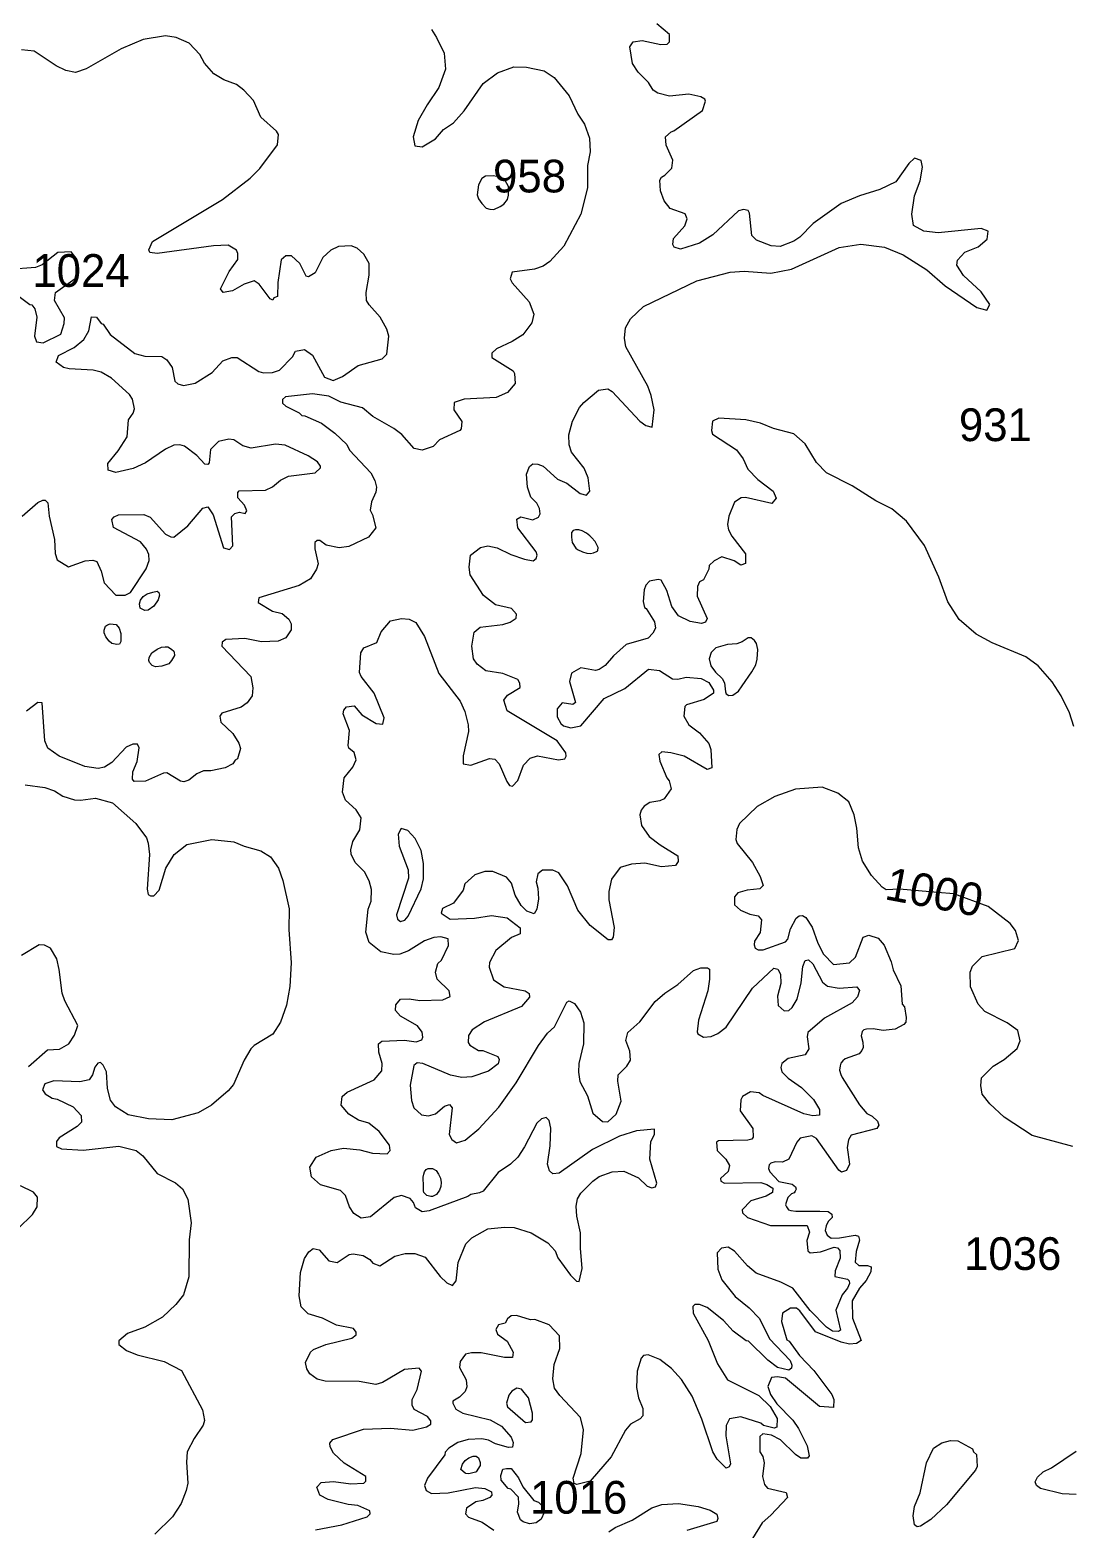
# Model space of a CAD drawing. Header units: kilometres. Extents: x 178.1 to 232.4, y 8228.7 to 8284.8.
# Drawn here: x 210.44 to 215.53, y 8251.47 to 8258.79 of the extents above; entities that cross this region are included whole.
import ezdxf

# ---------------------------------------------------------------- set-up
doc = ezdxf.new("R2010")
doc.units = ezdxf.units.KM
for name, color, linetype in [('1', 7, 'Continuous'), ('2', 7, 'Continuous'), ('21', 7, 'Continuous'), ('61', 7, 'Continuous')]:
    doc.layers.add(name, color=color, linetype=linetype)
doc.styles.add('dgn002', font='dgn002.shx')

msp = doc.modelspace()

# ---------------------------------------------------------------- linework, layer by layer
at = {"layer": '1', "color": 5, "linetype": 'Continuous', "lineweight": 13, "flags": 128}
for points in [[(210.362, 8257.51), (210.441, 8257.4515), (210.4503, 8257.4505), (210.4644, 8257.4299), (210.4751, 8257.3902), (210.4623, 8257.297), (210.4734, 8257.2695), (210.5059, 8257.2637), (210.5919, 8257.3065), (210.6086, 8257.3579), (210.6097, 8257.3862), (210.5613, 8257.4705), (210.5661, 8257.5095), (210.6618, 8257.5779), (210.676, 8257.6462), (210.6649, 8257.6792), (210.6424, 8257.7093), (210.5776, 8257.7062), (210.5006, 8257.6457), (210.4687, 8257.6328), (210.3399, 8257.6232), (210.3132, 8257.5826), (210.3125, 8257.5579), (210.362, 8257.51)], [(213.9257, 8255.5867), (213.9731, 8255.6544), (213.9918, 8255.6883), (213.9985, 8255.7171), (214.0019, 8255.7645), (213.9951, 8255.7933), (213.985, 8255.8086), (213.9697, 8255.8204), (213.9545, 8255.8204), (213.9257, 8255.8018), (213.8986, 8255.7916), (213.8528, 8255.7883), (213.7969, 8255.773), (213.7732, 8255.7493), (213.7647, 8255.7188), (213.7715, 8255.6849), (213.7952, 8255.6527), (213.8274, 8255.6222), (213.8393, 8255.6002), (213.8444, 8255.5562), (213.8478, 8255.5477), (213.8596, 8255.5392), (213.8799, 8255.5409), (213.907, 8255.5595), (213.9257, 8255.5867)], [(215.5427, 8253.3328), (215.3447, 8253.3864), (215.2066, 8253.4772), (215.1379, 8253.5424), (215.0991, 8253.5897), (215.0924, 8253.6315), (215.0959, 8253.6692), (215.1535, 8253.7265), (215.2068, 8253.7593), (215.2704, 8253.8124), (215.2847, 8253.8504), (215.2747, 8253.9002), (215.2225, 8253.9376), (215.1119, 8253.9936), (215.0798, 8254.0301), (215.0433, 8254.1139), (215.0414, 8254.1862), (215.0518, 8254.2154), (215.0995, 8254.2619), (215.2589, 8254.3016), (215.2779, 8254.3406), (215.2621, 8254.3904), (215.2367, 8254.4242), (215.1285, 8254.5078), (214.9609, 8254.5682), (214.8803, 8254.5762), (214.695, 8254.5917), (214.6301, 8254.5883), (214.6103, 8254.6013), (214.5575, 8254.6579), (214.5141, 8254.7285), (214.4947, 8254.7936), (214.4867, 8254.8908), (214.4738, 8254.9557), (214.4478, 8255.0183), (214.3928, 8255.061), (214.3163, 8255.0905), (214.1855, 8255.081), (214.0844, 8255.0458), (213.9987, 8254.9967), (213.912, 8254.9138), (213.8997, 8254.8832), (213.8942, 8254.8347), (213.9017, 8254.8145), (213.9756, 8254.7221), (214.0142, 8254.6545), (214.0274, 8254.6097), (214.0125, 8254.5933), (213.9493, 8254.5868), (213.904, 8254.5736), (213.8877, 8254.5538), (213.8881, 8254.516), (213.9172, 8254.4889), (213.9625, 8254.4689), (214.0038, 8254.4619), (214.0204, 8254.442), (214.0139, 8254.3798), (213.9851, 8254.3381), (213.9837, 8254.3202), (213.9888, 8254.3026), (214.0036, 8254.2958), (214.0289, 8254.2959), (214.1381, 8254.3341), (214.149, 8254.3467), (214.1623, 8254.397), (214.1903, 8254.4497), (214.2042, 8254.4611), (214.2209, 8254.463), (214.2365, 8254.4532), (214.2684, 8254.4058), (214.2951, 8254.327), (214.3232, 8254.2737), (214.3716, 8254.2237), (214.4503, 8254.2317), (214.4791, 8254.2597), (214.5171, 8254.3567), (214.5448, 8254.3661), (214.5912, 8254.3518), (214.6199, 8254.3187), (214.6542, 8254.2371), (214.6643, 8254.1977)], [(214.6643, 8254.1977), (214.7015, 8254.1196), (214.7084, 8254.0299), (214.7193, 8254.0168), (214.7285, 8253.964), (214.7266, 8253.942)], [(214.5656, 8253.9087), (214.5343, 8253.907), (214.5211, 8253.9035), (214.5122, 8253.8957), (214.5073, 8253.8747), (214.5153, 8253.8438), (214.5169, 8253.8173), (214.5105, 8253.8025), (214.4981, 8253.7859), (214.4298, 8253.7623), (214.4172, 8253.7525), (214.4088, 8253.7403), (214.405, 8253.7276), (214.4015, 8253.7067), (214.4075, 8253.6854), (214.4147, 8253.6713), (214.5001, 8253.5371), (214.5352, 8253.4948), (214.5616, 8253.4811), (214.5868, 8253.4575), (214.5948, 8253.4382), (214.5846, 8253.4209), (214.459, 8253.3882), (214.4459, 8253.365), (214.4394, 8253.3277), (214.4503, 8253.2473), (214.4353, 8253.2163), (214.4116, 8253.2081), (214.3989, 8253.2167), (214.289, 8253.3721), (214.2661, 8253.3851), (214.2084, 8253.3735), (214.1929, 8253.3542), (214.1538, 8253.2705), (214.1233, 8253.2571), (214.0861, 8253.2577), (214.0657, 8253.252), (214.0574, 8253.2429), (214.0549, 8253.2256), (214.0606, 8253.2095), (214.104, 8253.1614), (214.1701, 8253.1483), (214.1867, 8253.136), (214.19, 8253.1243), (214.185, 8253.1141), (214.1795, 8253.1067), (214.1671, 8253.1017), (214.1484, 8253.083), (214.1399, 8253.059), (214.1379, 8253.0471), (214.142, 8253.0373), (214.1514, 8253.0233), (214.1629, 8253.0196), (214.1872, 8253.0169), (214.3056, 8253.0166), (214.3468, 8253.0153), (214.3639, 8253.002), (214.3659, 8252.9867), (214.3466, 8252.9666), (214.3362, 8252.9455), (214.3315, 8252.9218), (214.3405, 8252.9001), (214.3615, 8252.8856), (214.401, 8252.8868), (214.4783, 8252.8996), (214.494, 8252.895), (214.4995, 8252.8752), (214.483, 8252.8192), (214.4785, 8252.7673), (214.4955, 8252.7505), (214.5392, 8252.7516), (214.5557, 8252.7441), (214.5553, 8252.72), (214.5321, 8252.6775), (214.4999, 8252.6397), (214.4635, 8252.5789), (214.465, 8252.493), (214.5078, 8252.385), (214.4847, 8252.3691), (214.4512, 8252.3666), (214.4102, 8252.3767), (214.2842, 8252.4264), (214.2074, 8252.5302), (214.1909, 8252.5422), (214.1611, 8252.5421), (214.1227, 8252.5182), (214.1182, 8252.4768), (214.1442, 8252.3871), (214.1556, 8252.3811), (214.2063, 8252.3113), (214.2764, 8252.2376), (214.3645, 8252.1209), (214.3745, 8252.0951), (214.3725, 8252.0565), (214.3041, 8252.0607)], [(214.7266, 8253.942), (214.7156, 8253.9292), (214.6743, 8253.9074), (214.6158, 8253.9007), (214.5656, 8253.9087)], [(214.3041, 8252.0607), (214.1376, 8252.2001), (214.0983, 8252.2068), (214.069, 8252.2032), (214.0508, 8252.1593), (214.0637, 8252.121)], [(212.8655, 8251.983), (212.893, 8251.9867), (212.9001, 8251.9971), (212.899, 8252.0294), (212.8796, 8252.1038), (212.846, 8252.147), (212.8237, 8252.1505), (212.7984, 8252.1364), (212.7839, 8252.1171), (212.7721, 8252.0778), (212.7777, 8252.0593), (212.8655, 8251.983)], [(214.0637, 8252.121), (214.0945, 8252.0743), (214.1738, 8251.9946), (214.2015, 8251.9541), (214.243, 8251.8695), (214.2531, 8251.8197), (214.2455, 8251.8087), (214.212, 8251.8094), (214.1858, 8251.8264), (214.1135, 8251.8985), (214.0695, 8251.9207), (214.0257, 8251.9285), (214.011, 8251.9141), (214.0122, 8251.8397), (214.0262, 8251.817), (214.0338, 8251.7867), (214.0242, 8251.7198), (214.0342, 8251.6803), (214.0497, 8251.6622), (214.1414, 8251.6411), (214.1471, 8251.6162), (214.0658, 8251.5293), (214.0231, 8251.493), (213.9766, 8251.416)], [(215.5595, 8251.6306), (215.4908, 8251.6342), (215.3851, 8251.6611), (215.3655, 8251.6744), (215.3593, 8251.6933), (215.3703, 8251.7157), (215.3982, 8251.7417), (215.438, 8251.7609), (215.5598, 8251.8432)], [(212.549, 8251.7528), (212.5573, 8251.7796), (212.5697, 8251.7982), (212.5883, 8251.8106), (212.609, 8251.8189), (212.6234, 8251.8189), (212.6358, 8251.8106), (212.6441, 8251.7879), (212.6441, 8251.7734), (212.6234, 8251.7424), (212.6214, 8251.7404), (212.5883, 8251.7321), (212.5738, 8251.7342), (212.5697, 8251.7362), (212.549, 8251.7528)], [(212.9065, 8251.6018), (212.9291, 8251.5942), (212.9534, 8251.5694), (212.9573, 8251.5432), (212.9417, 8251.5102), (212.9178, 8251.4921), (212.8841, 8251.4881), (212.8535, 8251.4974), (212.8407, 8251.5076), (212.8268, 8251.5442), (212.8328, 8251.5849), (212.8303, 8251.6181), (212.7938, 8251.6565), (212.7809, 8251.6612), (212.7456, 8251.7017), (212.7454, 8251.7238), (212.7536, 8251.7548), (212.7722, 8251.759), (212.7951, 8251.7581), (212.8306, 8251.7131), (212.8528, 8251.6681), (212.9065, 8251.6018)]]:
    msp.add_lwpolyline(points, dxfattribs=at)
at = {"layer": '2', "color": 3, "linetype": 'Continuous', "lineweight": 0, "flags": 128}
for points in [[(212.405, 8258.7964), (212.4304, 8258.7575), (212.467, 8258.6806), (212.4733, 8258.6018), (212.4406, 8258.5128), (212.3834, 8258.4283), (212.3401, 8258.3508), (212.3156, 8258.2717), (212.3242, 8258.2267), (212.3599, 8258.2233), (212.4252, 8258.2622), (212.4638, 8258.3068), (212.5131, 8258.3403), (212.5646, 8258.3979), (212.658, 8258.5324), (212.7282, 8258.5848), (212.8084, 8258.6147), (212.8695, 8258.6128), (212.9567, 8258.5939), (213.0052, 8258.5621), (213.0796, 8258.4726), (213.1215, 8258.3824), (213.1537, 8258.3343), (213.178, 8258.2658), (213.1813, 8258.1983), (213.168, 8258.1318), (213.168, 8258.0222), (213.1365, 8257.8933), (213.0532, 8257.7365), (212.9838, 8257.6618), (212.9511, 8257.6388), (212.9097, 8257.6249), (212.7998, 8257.6104), (212.7897, 8257.5774), (212.7999, 8257.5578), (212.8837, 8257.4642), (212.9054, 8257.4041), (212.8958, 8257.3621), (212.8518, 8257.3032), (212.7994, 8257.27), (212.7237, 8257.2344), (212.7009, 8257.2133), (212.6998, 8257.1924), (212.8046, 8257.1278), (212.8113, 8257.1144), (212.8144, 8257.0647), (212.7775, 8257.0207), (212.7221, 8256.9969), (212.5656, 8256.9886), (212.5166, 8256.9716), (212.5149, 8256.9365), (212.5542, 8256.8792), (212.5509, 8256.8439), (212.5436, 8256.8353), (212.4442, 8256.789), (212.4135, 8256.7564), (212.3594, 8256.7384), (212.3198, 8256.7473), (212.2608, 8256.8153), (212.2207, 8256.8449), (212.1186, 8256.9029), (212.0677, 8256.9459), (211.9624, 8256.9737), (211.9038, 8257.0031), (211.8228, 8257.0148), (211.6911, 8257.0002), (211.6759, 8256.9869), (211.6771, 8256.9696), (211.6935, 8256.9539), (211.7586, 8256.9209), (211.771, 8256.9081), (211.7857, 8256.9071), (211.8668, 8256.8712), (211.9321, 8256.8222), (211.9911, 8256.7661), (212.004, 8256.7387), (212.1081, 8256.628), (212.1277, 8256.5908), (212.136, 8256.5573), (212.1332, 8256.5341), (212.1112, 8256.4867), (212.1048, 8256.4455), (212.1171, 8256.4235), (212.1329, 8256.3594), (212.0971, 8256.3133)], [(213.4901, 8258.5004), (213.4676, 8258.5374), (213.4163, 8258.5873), (213.3891, 8258.6306), (213.3761, 8258.7111), (213.3916, 8258.7358), (213.4365, 8258.7431), (213.5273, 8258.7238), (213.5588, 8258.7251), (213.5692, 8258.7369), (213.5701, 8258.7723), (213.5083, 8258.824)], [(211.6931, 8257.6892), (211.6703, 8257.6701), (211.6537, 8257.5598), (211.652, 8257.4912), (211.6345, 8257.4837), (211.6286, 8257.4728), (211.6164, 8257.4792), (211.5628, 8257.5503), (211.5382, 8257.5676), (211.4883, 8257.5517), (211.4319, 8257.5181), (211.3854, 8257.5096), (211.3728, 8257.528), (211.4149, 8257.6134), (211.4582, 8257.6708), (211.4581, 8257.7016), (211.451, 8257.7175), (211.41, 8257.7418), (211.3396, 8257.7391), (211.0637, 8257.7014), (211.0279, 8257.7058), (211.0224, 8257.7184), (211.0411, 8257.7594), (211.3828, 8257.965), (211.5184, 8258.0695), (211.5662, 8258.1171), (211.6519, 8258.2323), (211.6569, 8258.2822), (211.6472, 8258.2987), (211.5708, 8258.3672), (211.5345, 8258.4489), (211.488, 8258.5005), (211.4519, 8258.5271), (211.3896, 8258.5503), (211.341, 8258.5797), (211.2952, 8258.6323), (211.2715, 8258.6745), (211.2204, 8258.7303), (211.1563, 8258.757), (211.1047, 8258.7663), (210.9945, 8258.7482), (210.8869, 8258.7018), (210.7161, 8258.6042), (210.6632, 8258.5868), (210.6167, 8258.5962), (210.5689, 8258.6181), (210.4614, 8258.6904), (210.3997, 8258.6971)], [(213.5701, 8258.47), (213.5129, 8258.4846), (213.4901, 8258.5004)], [(213.1635, 8256.5194), (213.1795, 8256.5383), (213.1712, 8256.604), (213.1526, 8256.6508), (213.0911, 8256.7286), (213.0794, 8256.7655), (213.0781, 8256.8145), (213.096, 8256.8806), (213.1295, 8256.9477), (213.1507, 8256.9725), (213.2231, 8257.0328), (213.2679, 8257.0393), (213.2901, 8257.0258), (213.4244, 8256.8804), (213.4544, 8256.8595), (213.4843, 8256.8511), (213.4941, 8256.9365), (213.4807, 8257.0057), (213.4636, 8257.0525), (213.3554, 8257.2443), (213.3492, 8257.2865), (213.3552, 8257.3373), (213.3795, 8257.3808), (213.4427, 8257.4423), (213.7032, 8257.5679), (213.866, 8257.6091), (213.9351, 8257.6139), (214.0653, 8257.6042), (214.1673, 8257.6239), (214.4004, 8257.7306), (214.5057, 8257.7473), (214.6216, 8257.7324), (214.7138, 8257.6945), (214.829, 8257.6205), (214.9186, 8257.5428), (215.0727, 8257.4363), (215.123, 8257.4232), (215.1363, 8257.4512), (215.0946, 8257.5131), (215.0085, 8257.5926), (214.9757, 8257.6432), (214.9795, 8257.6678), (215.0143, 8257.7068), (215.0792, 8257.7342), (215.1236, 8257.7715), (215.1284, 8257.8095), (215.0942, 8257.8229), (214.8848, 8257.8021), (214.8148, 8257.8109), (214.7634, 8257.838), (214.755, 8257.8938), (214.7679, 8257.9835), (214.7962, 8258.0558), (214.8075, 8258.1235), (214.8013, 8258.156), (214.7678, 8258.1665), (214.741, 8258.1416), (214.6777, 8258.0508), (214.5993, 8258.0142), (214.4999, 8257.9827), (214.4103, 8257.9462), (214.2733, 8257.8482), (214.2078, 8257.7815), (214.1781, 8257.7609), (214.1106, 8257.7359), (214.0668, 8257.7389), (213.9953, 8257.7663), (213.9722, 8257.7892), (213.9612, 8257.8977), (213.9542, 8257.912), (213.9324, 8257.9169), (213.9067, 8257.9094), (213.7821, 8257.7918), (213.7163, 8257.7507), (213.6235, 8257.7227), (213.5924, 8257.7322), (213.5867, 8257.7445), (213.5899, 8257.7736), (213.6445, 8257.8366), (213.6569, 8257.8698), (213.6465, 8257.8955), (213.5733, 8257.9218), (213.544, 8257.959), (213.5251, 8258.0072), (213.5223, 8258.0594), (213.5306, 8258.0747), (213.5471, 8258.0837), (213.5806, 8258.1187), (213.5859, 8258.1576), (213.554, 8258.2305), (213.5503, 8258.2712), (213.5777, 8258.2965), (213.5915, 8258.3009), (213.7314, 8258.4002), (213.7457, 8258.4461)], [(213.7457, 8258.4461), (213.7422, 8258.4565), (213.7229, 8258.4665), (213.6651, 8258.4795), (213.5701, 8258.47)], [(212.6352, 8257.969), (212.6524, 8257.9447), (212.6725, 8257.9232), (212.6911, 8257.9175), (212.7097, 8257.916), (212.7412, 8257.9303), (212.7598, 8257.9418), (212.777, 8257.9647), (212.7827, 8257.9862), (212.7841, 8258.0177), (212.7827, 8258.0291), (212.7655, 8258.0578), (212.7426, 8258.0735), (212.7068, 8258.0807), (212.6696, 8258.0793), (212.651, 8258.0678), (212.6352, 8258.0363), (212.6281, 8257.9876), (212.6352, 8257.969)], [(211.4579, 8256.5312), (211.4639, 8256.5398), (211.5931, 8256.5435), (211.6275, 8256.5595), (211.6667, 8256.5926), (211.705, 8256.6115), (211.8358, 8256.6281), (211.8622, 8256.6523), (211.8627, 8256.6603), (211.8474, 8256.6812), (211.8018, 8256.7112), (211.6891, 8256.7627), (211.6417, 8256.7678), (211.5233, 8256.7487), (211.4817, 8256.7596), (211.4378, 8256.7892), (211.4145, 8256.7925), (211.3626, 8256.7809), (211.3235, 8256.743), (211.3183, 8256.6774), (211.3108, 8256.6694), (211.2972, 8256.6703), (211.2571, 8256.7122), (211.1963, 8256.758), (211.1742, 8256.7645), (211.1448, 8256.763), (211.1045, 8256.744), (211.006, 8256.6763), (210.9452, 8256.6497), (210.8603, 8256.63), (210.8231, 8256.6419), (210.8226, 8256.6735), (210.872, 8256.7351), (210.9162, 8256.8043), (210.9233, 8256.8879), (210.946, 8256.9195), (210.9522, 8256.941), (210.9429, 8256.9882), (210.928, 8257.0115), (210.8396, 8257.0918), (210.7897, 8257.1201), (210.7495, 8257.13), (210.6324, 8257.1366), (210.6051, 8257.1437), (210.5697, 8257.169), (210.5808, 8257.2024), (210.6575, 8257.2417), (210.7037, 8257.281), (210.7286, 8257.3229), (210.7412, 8257.3916), (210.7666, 8257.3898), (210.79, 8257.3591), (210.7994, 8257.3552), (210.8332, 8257.304), (210.9547, 8257.211), (211.0028, 8257.199), (211.0865, 8257.1975), (211.1105, 8257.1807), (211.1367, 8257.1433), (211.1489, 8257.0764), (211.1651, 8257.0634), (211.1921, 8257.0545), (211.2488, 8257.066), (211.3317, 8257.1194), (211.3841, 8257.176), (211.4278, 8257.1924), (211.4546, 8257.192), (211.5608, 8257.1235), (211.5839, 8257.117), (211.6277, 8257.1184), (211.6615, 8257.1299), (211.7258, 8257.1954), (211.7406, 8257.2226), (211.7834, 8257.2309), (211.8237, 8257.2029), (211.882, 8257.0966), (211.9243, 8257.0791), (211.9693, 8257.1001), (212.0469, 8257.1529), (212.164, 8257.1862), (212.1873, 8257.2089), (212.1971, 8257.2969), (212.1869, 8257.3316), (212.1535, 8257.3889), (212.1, 8257.4495), (212.088, 8257.4714), (212.0852, 8257.5101), (212.1, 8257.5949), (212.1, 8257.6512), (212.0746, 8257.6984), (212.0417, 8257.7276), (212.0118, 8257.7388), (211.9505, 8257.7354), (211.9128, 8257.7179), (211.8745, 8257.6814)], [(211.762, 8257.6524), (211.7201, 8257.6893), (211.6931, 8257.6892)], [(211.8745, 8257.6814), (211.8362, 8257.6058), (211.8037, 8257.5864), (211.7922, 8257.5901), (211.762, 8257.6524)], [(215.5486, 8255.3873), (215.5271, 8255.4538), (215.4857, 8255.5367), (215.4424, 8255.6065), (215.3737, 8255.6848), (215.3135, 8255.7289), (215.149, 8255.7966), (215.0709, 8255.8397), (214.9866, 8255.9109), (214.9314, 8255.997), (214.8874, 8256.1184), (214.8181, 8256.2728), (214.7291, 8256.3921), (214.6576, 8256.4518), (214.5789, 8256.4914), (214.4639, 8256.5644), (214.3386, 8256.6281), (214.2896, 8256.6786), (214.2344, 8256.7695), (214.1784, 8256.8186), (214.0783, 8256.8448), (214.0158, 8256.8714), (213.9435, 8256.888), (213.8119, 8256.8962), (213.7794, 8256.8806), (213.7757, 8256.8345), (213.7808, 8256.8176), (213.8975, 8256.7399), (213.9296, 8256.6968), (213.9539, 8256.6457), (214.0028, 8256.5952), (214.0772, 8256.5385), (214.0912, 8256.5035), (214.0707, 8256.4783), (213.9409, 8256.5078), (213.9201, 8256.5059), (213.8876, 8256.4842), (213.8598, 8256.4164), (213.8533, 8256.3748), (213.8582, 8256.349), (213.8746, 8256.3191), (213.9416, 8256.2321), (213.9414, 8256.1839), (213.9184, 8256.1763), (213.8858, 8256.1983), (213.8264, 8256.2179), (213.7882, 8256.1975), (213.7646, 8256.1752), (213.7622, 8256.1575), (213.7362, 8256.1053), (213.7168, 8256.0946), (213.7061, 8256.0728), (213.7052, 8256.0254), (213.7538, 8255.9161), (213.7457, 8255.8975), (213.7272, 8255.8909)], [(211.9785, 8255.1356), (212.0213, 8255.1884), (212.0375, 8255.2251), (212.0263, 8255.2606), (212.0017, 8255.2815), (211.9969, 8255.2944), (212.0045, 8255.3678), (211.9733, 8255.4491), (211.9767, 8255.4671), (211.9895, 8255.4836), (212.0265, 8255.489), (212.0644, 8255.4443), (212.1351, 8255.4018), (212.1676, 8255.3991), (212.1741, 8255.4303), (212.1246, 8255.5499), (212.061, 8255.6318), (212.0525, 8255.6523), (212.0596, 8255.7485), (212.0751, 8255.7716), (212.1377, 8255.7985), (212.1584, 8255.8508), (212.2054, 8255.9036), (212.258, 8255.9153), (212.2968, 8255.912), (212.3286, 8255.8968), (212.3709, 8255.8278), (212.4417, 8255.6467), (212.5452, 8255.5116), (212.5688, 8255.4616), (212.5854, 8255.3959), (212.5872, 8255.363), (212.5602, 8255.2436), (212.56, 8255.2042), (212.5984, 8255.198), (212.6886, 8255.2304), (212.7149, 8255.2275), (212.7371, 8255.2054), (212.7732, 8255.1188), (212.7873, 8255.0985), (212.8023, 8255.0956), (212.8272, 8255.1232), (212.8561, 8255.199), (212.8889, 8255.2323), (212.9243, 8255.2436), (213.0275, 8255.225), (213.0576, 8255.2294), (213.0644, 8255.2428), (213.0625, 8255.2589), (213.0198, 8255.3175), (212.7757, 8255.4644), (212.7586, 8255.5169), (212.7774, 8255.5407), (212.8386, 8255.5777), (212.8378, 8255.5988), (212.8273, 8255.6171), (212.7545, 8255.6472), (212.6712, 8255.6604), (212.6295, 8255.6921), (212.6104, 8255.7186), (212.602, 8255.781), (212.6141, 8255.8481), (212.6434, 8255.8739), (212.7545, 8255.8857), (212.7901, 8255.8982), (212.8191, 8255.9174), (212.8209, 8255.9371), (212.7962, 8255.9653), (212.7179, 8255.9817), (212.6594, 8256.0277), (212.5953, 8256.13), (212.5889, 8256.1674), (212.5956, 8256.2247), (212.6444, 8256.2623), (212.6804, 8256.2709), (212.7273, 8256.2614), (212.794, 8256.2283), (212.8598, 8256.2052), (212.902, 8256.1985), (212.9175, 8256.2097), (212.9225, 8256.2262), (212.9183, 8256.241), (212.8275, 8256.3589), (212.823, 8256.4022), (212.8421, 8256.4124), (212.9018, 8256.3982), (212.9289, 8256.4105), (212.9373, 8256.4282), (212.9337, 8256.4533), (212.9209, 8256.4799), (212.892, 8256.5098), (212.8756, 8256.5582), (212.8706, 8256.6213), (212.8856, 8256.6592), (212.9008, 8256.6722)], [(212.9008, 8256.6722), (212.9262, 8256.6707), (212.9521, 8256.6608), (213.0212, 8256.5974), (213.0668, 8256.5772)], [(211.4909, 8256.4699), (211.4583, 8256.5063), (211.4579, 8256.5312)], [(213.0668, 8256.5772), (213.1331, 8256.5265), (213.1635, 8256.5194)], [(210.4029, 8256.4168), (210.4797, 8256.4828), (210.5033, 8256.4945), (210.515, 8256.494), (210.528, 8256.4806), (210.5347, 8256.4158), (210.5606, 8256.302), (210.5639, 8256.2338), (210.5745, 8256.2034), (210.629, 8256.1691), (210.7114, 8256.1985), (210.748, 8256.2017), (210.7688, 8256.1939), (210.7889, 8256.1468), (210.8031, 8256.0899), (210.8614, 8256.029), (210.9067, 8256.0303), (210.932, 8256.0429), (211.0099, 8256.1584), (211.0234, 8256.1992), (211.0217, 8256.2291), (211.0117, 8256.2544), (210.9823, 8256.2906), (210.8488, 8256.3608), (210.8414, 8256.3997), (210.8523, 8256.4137), (210.874, 8256.4233), (210.9972, 8256.4237), (211.0293, 8256.4109), (211.1035, 8256.3285), (211.1307, 8256.3143), (211.144, 8256.3137), (211.2139, 8256.3692), (211.2873, 8256.4556), (211.3103, 8256.4613), (211.3364, 8256.4224), (211.3883, 8256.2609), (211.4178, 8256.2539), (211.4327, 8256.2712), (211.4271, 8256.4123), (211.4438, 8256.4297)], [(211.4438, 8256.4297), (211.4663, 8256.4355), (211.4944, 8256.429), (211.5021, 8256.4422), (211.4909, 8256.4699)], [(211.8588, 8256.2971), (211.8456, 8256.297), (211.8351, 8256.2866)], [(212.0971, 8256.3133), (212.0006, 8256.2675), (211.9532, 8256.2612), (211.8894, 8256.2744), (211.8588, 8256.2971)], [(213.1199, 8256.2539), (213.1436, 8256.2417), (213.1651, 8256.2353), (213.1831, 8256.2341), (213.1982, 8256.2365), (213.2127, 8256.2428), (213.2179, 8256.2463), (213.2196, 8256.2486), (213.2202, 8256.2637), (213.2167, 8256.273), (213.2063, 8256.2921), (213.1883, 8256.3113), (213.1796, 8256.3194), (213.1634, 8256.3333), (213.1431, 8256.3438), (213.1268, 8256.3501), (213.11, 8256.3501), (213.0984, 8256.3467), (213.0909, 8256.3368), (213.0897, 8256.3136), (213.0943, 8256.2875), (213.1123, 8256.2597), (213.1199, 8256.2539)], [(211.8351, 8256.2866), (211.835, 8256.2568), (211.8513, 8256.1837), (211.8433, 8256.1565), (211.8137, 8256.11), (211.7576, 8256.0767), (211.5605, 8256.0172), (211.5569, 8255.9938), (211.6267, 8255.9518), (211.6753, 8255.9397), (211.7071, 8255.9117), (211.7196, 8255.8899), (211.7181, 8255.8602), (211.6934, 8255.8204), (211.6546, 8255.8051), (211.5742, 8255.8021), (211.4926, 8255.8183), (211.3996, 8255.8133), (211.3813, 8255.8004), (211.3792, 8255.7811), (211.5207, 8255.6324), (211.5319, 8255.5769), (211.5287, 8255.5375), (211.5041, 8255.5039), (211.4746, 8255.4825)], [(213.5148, 8256.1062), (213.4725, 8256.0975), (213.4543, 8256.0792), (213.4463, 8256.0565), (213.4415, 8255.9983), (213.4481, 8255.9688), (213.4562, 8255.9642), (213.496, 8255.899), (213.5006, 8255.8686), (213.4884, 8255.8436), (213.465, 8255.8195), (213.3577, 8255.7885), (213.2961, 8255.7338), (213.2558, 8255.6855), (213.2265, 8255.6656), (213.2082, 8255.662), (213.1363, 8255.675), (213.0896, 8255.6485), (213.0812, 8255.6079), (213.1105, 8255.5045), (213.0977, 8255.4957), (213.0443, 8255.5034), (213.0203, 8255.4744), (213.02, 8255.4353), (213.0383, 8255.402), (213.0518, 8255.3911), (213.0868, 8255.3805), (213.1362, 8255.3903), (213.2495, 8255.5236), (213.3509, 8255.573), (213.4672, 8255.6672), (213.5216, 8255.662), (213.5846, 8255.6207), (213.6109, 8255.6192), (213.6516, 8255.629), (213.7255, 8255.6223), (213.7616, 8255.6032), (213.7853, 8255.5658), (213.7849, 8255.5498), (213.7391, 8255.519), (213.6534, 8255.4935), (213.6442, 8255.4856), (213.6392, 8255.4382), (213.6637, 8255.3953), (213.7161, 8255.3571), (213.7622, 8255.3038), (213.7723, 8255.2757), (213.7768, 8255.1848), (213.7538, 8255.1769), (213.6422, 8255.2421), (213.5766, 8255.2588), (213.5316, 8255.263), (213.5174, 8255.2511), (213.5222, 8255.2175), (213.5565, 8255.1358), (213.5687, 8255.1222), (213.5778, 8255.0824), (213.5436, 8255.0336), (213.5221, 8255.0234), (213.4729, 8255.0164), (213.4465, 8254.9985), (213.4305, 8254.9777), (213.4253, 8254.9555), (213.4334, 8254.9038), (213.4701, 8254.8501), (213.5249, 8254.8081), (213.6104, 8254.755), (213.6117, 8254.7268), (213.5992, 8254.7074), (213.5307, 8254.7009), (213.4484, 8254.7185), (213.3845, 8254.7138), (213.3287, 8254.6978), (213.2863, 8254.6403), (213.2733, 8254.5798), (213.2723, 8254.5403), (213.2999, 8254.4044)], [(213.5571, 8256.0523), (213.5283, 8256.1027), (213.5148, 8256.1062)], [(210.9804, 8255.9664), (210.9775, 8255.9881), (210.9819, 8256.0055), (210.9949, 8256.0229), (211.0138, 8256.036), (211.0428, 8256.0447), (211.0631, 8256.049), (211.0718, 8256.0432), (211.0747, 8256.0302), (211.0689, 8256.007), (211.0471, 8255.9765), (211.0196, 8255.9562), (211.0022, 8255.9548), (210.9804, 8255.9664)], [(213.7272, 8255.8909), (213.6703, 8255.901), (213.6139, 8255.9291), (213.5816, 8255.9742), (213.5571, 8256.0523)], [(210.863, 8255.8866), (210.8775, 8255.8692), (210.8847, 8255.8431), (210.8862, 8255.8199), (210.8847, 8255.8025), (210.8789, 8255.7909), (210.8659, 8255.788), (210.8412, 8255.7938), (210.8282, 8255.804), (210.8122, 8255.8257), (210.8035, 8255.846), (210.8035, 8255.8591), (210.8108, 8255.8779), (210.8195, 8255.8852), (210.834, 8255.8895), (210.863, 8255.8866)], [(211.0239, 8255.7257), (211.037, 8255.7474), (211.0631, 8255.7663), (211.0848, 8255.775), (211.1022, 8255.7779), (211.1153, 8255.7764), (211.1327, 8255.7663), (211.1443, 8255.7561), (211.1457, 8255.7503), (211.1486, 8255.7344), (211.1341, 8255.7097), (211.1211, 8255.6938), (211.0863, 8255.6822), (211.0544, 8255.6793), (211.0384, 8255.6851), (211.0254, 8255.701), (211.0225, 8255.7097), (211.0239, 8255.7257)], [(211.4746, 8255.4825), (211.3798, 8255.4522), (211.3694, 8255.4373), (211.3747, 8255.4081), (211.4332, 8255.3524), (211.4628, 8255.3063), (211.471, 8255.2792), (211.4559, 8255.2292), (211.4447, 8255.2234), (211.4329, 8255.2045), (211.3955, 8255.1846), (211.3263, 8255.1698), (211.29, 8255.1706), (211.257, 8255.1561), (211.2183, 8255.1257), (211.1941, 8255.1171), (211.1769, 8255.12), (211.1113, 8255.1615), (211.0949, 8255.1598), (211.0063, 8255.1202), (210.95, 8255.1183), (210.943, 8255.1294), (210.9445, 8255.1654), (210.9656, 8255.2166), (210.9756, 8255.2832), (210.9665, 8255.3013), (210.9442, 8255.3012), (210.9122, 8255.2868), (210.8419, 8255.2107), (210.8056, 8255.1893), (210.7747, 8255.1815), (210.709, 8255.1912), (210.5836, 8255.2416), (210.5283, 8255.2818), (210.5144, 8255.3176), (210.5, 8255.5028), (210.4799, 8255.5042), (210.4238, 8255.4622)], [(211.9853, 8255.0266), (211.9704, 8255.067), (211.9785, 8255.1356)], [(210.4177, 8255.1021), (210.5144, 8255.0897), (210.5608, 8255.0726), (210.6011, 8255.0461), (210.6591, 8255.0289), (210.6884, 8255.0266), (210.7615, 8255.0361), (210.845, 8255.0135), (210.9585, 8254.9134), (211.0103, 8254.8436), (211.0199, 8254.8164), (211.0252, 8254.7606), (211.0137, 8254.5919), (211.0186, 8254.5662), (211.0301, 8254.5593), (211.0471, 8254.5597), (211.0723, 8254.5865), (211.106, 8254.6943), (211.1459, 8254.7619), (211.2091, 8254.8098), (211.3312, 8254.8353), (211.439, 8254.8238), (211.489, 8254.8022), (211.5705, 8254.7794), (211.6171, 8254.7503), (211.6569, 8254.6941), (211.6788, 8254.6341), (211.7083, 8254.4952), (211.7066, 8254.3938), (211.718, 8254.2312), (211.7115, 8254.1153), (211.6964, 8254.0248), (211.6659, 8253.9416), (211.6286, 8253.8823), (211.5383, 8253.8273), (211.5218, 8253.8112), (211.4885, 8253.7556), (211.4373, 8253.6362), (211.4107, 8253.6048), (211.3284, 8253.5361)], [(212.0206, 8254.8257), (212.0554, 8254.8817), (212.062, 8254.9413), (212.0374, 8254.9804), (211.9853, 8255.0266)], [(213.1924, 8253.3192), (213.0305, 8253.2023), (212.9983, 8253.1995), (212.9822, 8253.2134), (212.9722, 8253.2469), (212.9868, 8253.3359), (212.9888, 8253.4233), (212.9809, 8253.46), (212.9666, 8253.4744), (212.9434, 8253.4679), (212.9205, 8253.4468), (212.8603, 8253.3312), (212.8275, 8253.2818), (212.7923, 8253.2467), (212.7321, 8253.206), (212.6575, 8253.1149), (212.6405, 8253.1062), (212.5977, 8253.0989), (212.5828, 8253.0887), (212.3936, 8253.0186), (212.3596, 8253.0136), (212.3272, 8253.0338), (212.3168, 8253.0598), (212.3004, 8253.0794), (212.2581, 8253.094), (212.2221, 8253.0838), (212.1076, 8252.9895), (212.0607, 8252.9824), (212.025, 8253.0048), (212.0047, 8253.0382), (211.9846, 8253.0936), (211.9594, 8253.1176), (211.863, 8253.1455), (211.8176, 8253.1851), (211.8105, 8253.2321), (211.8407, 8253.2818), (211.915, 8253.3144), (211.9755, 8253.3244), (212.055, 8253.3163), (212.1165, 8253.2999), (212.1878, 8253.2966), (212.2036, 8253.3144), (212.2, 8253.3398), (212.1498, 8253.4062), (212.098, 8253.4471), (212.0487, 8253.4623), (212.0008, 8253.4918), (211.9634, 8253.5348), (211.9683, 8253.5773), (211.992, 8253.5993), (212.125, 8253.6585), (212.1628, 8253.7033), (212.1641, 8253.7397), (212.1477, 8253.7953), (212.1461, 8253.8353), (212.1616, 8253.8488), (212.2737, 8253.8528), (212.3303, 8253.8447), (212.3585, 8253.8554), (212.3632, 8253.8679), (212.3591, 8253.8931), (212.3372, 8253.923), (212.2536, 8253.97), (212.2287, 8253.9979), (212.2314, 8254.0268), (212.2533, 8254.0532), (212.2964, 8254.0553), (212.3486, 8254.0471), (212.4614, 8254.0505), (212.4964, 8254.0669), (212.4913, 8254.0952), (212.4326, 8254.1509), (212.4244, 8254.1857), (212.4357, 8254.2275), (212.4536, 8254.2449), (212.4892, 8254.3166), (212.487, 8254.3489), (212.4516, 8254.3582), (212.4172, 8254.3559), (212.3705, 8254.3387), (212.2932, 8254.2896), (212.2501, 8254.2744), (212.2211, 8254.2728), (212.1573, 8254.2856), (212.1002, 8254.3305), (212.0838, 8254.3807), (212.0952, 8254.4932), (212.1097, 8254.5328), (212.1116, 8254.5896), (212.0997, 8254.6321), (212.0776, 8254.6761), (212.0312, 8254.7216), (212.0128, 8254.7632), (212.0113, 8254.7835), (212.0206, 8254.8257)], [(212.2912, 8254.6871), (212.2924, 8254.6463), (212.2341, 8254.466), (212.2397, 8254.4445), (212.2545, 8254.4342), (212.2753, 8254.4395), (212.2908, 8254.4602), (212.3547, 8254.593), (212.3667, 8254.642), (212.3668, 8254.718), (212.3546, 8254.781), (212.3262, 8254.84), (212.2892, 8254.8782), (212.2574, 8254.8884), (212.2431, 8254.8601), (212.2475, 8254.8016), (212.2912, 8254.6871)], [(213.2999, 8254.4044), (213.2946, 8254.3567), (213.2863, 8254.3439), (213.2694, 8254.3435), (213.1823, 8254.4134), (213.1218, 8254.4888), (213.0711, 8254.6084), (213.0283, 8254.6723), (212.9988, 8254.6855), (212.9485, 8254.6855), (212.9251, 8254.6667), (212.9181, 8254.6276), (212.9264, 8254.5973), (212.9294, 8254.5447), (212.9212, 8254.4934), (212.907, 8254.4718), (212.8716, 8254.4837), (212.8448, 8254.512), (212.8144, 8254.5624), (212.7967, 8254.6207), (212.7724, 8254.6503), (212.7057, 8254.6789), (212.6656, 8254.6775), (212.6169, 8254.6619), (212.5689, 8254.6177), (212.5603, 8254.5868), (212.5136, 8254.5236), (212.4586, 8254.4978), (212.4526, 8254.4752), (212.497, 8254.4458), (212.6162, 8254.4505), (212.6995, 8254.4634), (212.7752, 8254.4516), (212.8396, 8254.4032), (212.8399, 8254.3728), (212.7965, 8254.3555), (212.7201, 8254.2917), (212.6894, 8254.2328), (212.6877, 8254.2108), (212.7093, 8254.1481), (212.7614, 8254.1144), (212.8644, 8254.0945), (212.883, 8254.0815), (212.8847, 8254.063), (212.8454, 8254.0176), (212.6648, 8253.9426), (212.6047, 8253.9046), (212.5861, 8253.8761), (212.584, 8253.8426), (212.5929, 8253.8294), (212.6359, 8253.8025), (212.6567, 8253.8032), (212.7307, 8253.7728), (212.737, 8253.758), (212.7318, 8253.7378), (212.684, 8253.7023), (212.6021, 8253.6732), (212.5536, 8253.67), (212.499, 8253.6815), (212.3633, 8253.7393), (212.3359, 8253.7425), (212.3185, 8253.7287), (212.3008, 8253.6333), (212.3083, 8253.5585), (212.319, 8253.5227), (212.3558, 8253.4875), (212.3903, 8253.4827), (212.4254, 8253.4922), (212.4687, 8253.5301), (212.4932, 8253.5382), (212.5064, 8253.523), (212.4911, 8253.3914), (212.5041, 8253.368), (212.5281, 8253.3511), (212.5705, 8253.3645), (212.637, 8253.4188), (212.7353, 8253.5254), (212.8201, 8253.6448), (212.9287, 8253.827), (212.9724, 8253.8873), (213.007, 8253.9179), (213.0681, 8254.0389), (213.0797, 8254.0453), (213.1047, 8254.0333), (213.1348, 8253.9901), (213.1503, 8253.9388), (213.1484, 8253.8349), (213.1255, 8253.7386), (213.1239, 8253.6975), (213.131, 8253.6518), (213.1682, 8253.5813), (213.1955, 8253.496), (213.2423, 8253.4548), (213.2686, 8253.4542), (213.3081, 8253.4909)], [(210.4335, 8253.7242), (210.5265, 8253.8066), (210.5854, 8253.8087), (210.6309, 8253.8361), (210.6584, 8253.8782), (210.6758, 8253.9242), (210.6115, 8254.0464), (210.5977, 8254.0837), (210.584, 8254.1996), (210.5718, 8254.2509), (210.5406, 8254.3025), (210.5114, 8254.3185), (210.4865, 8254.32), (210.399, 8254.2667)], [(213.3757, 8253.7989), (213.3559, 8253.8513), (213.3655, 8253.8914), (213.4245, 8253.943), (213.5005, 8254.0417), (213.5463, 8254.0828), (213.6105, 8254.1258), (213.6878, 8254.1948), (213.723, 8254.2068), (213.7551, 8254.2067), (213.7652, 8254.2004), (213.7657, 8254.151), (213.7574, 8254.0949), (213.7115, 8253.9507), (213.7049, 8253.8946), (213.7089, 8253.8837), (213.7355, 8253.8682), (213.7742, 8253.8708), (213.8068, 8253.8859), (213.8473, 8253.9169), (213.9753, 8254.1079), (214.0803, 8254.2047), (214.0996, 8254.2), (214.1129, 8254.1762), (214.1145, 8254.1303), (214.0983, 8254.0691), (214.1013, 8254.0234), (214.1307, 8253.9966), (214.1538, 8253.998), (214.1701, 8254.0123), (214.1947, 8254.0541), (214.2133, 8254.1344), (214.2219, 8254.214), (214.2338, 8254.2432), (214.2496, 8254.2462), (214.2709, 8254.2265), (214.3189, 8254.1377), (214.3432, 8254.1172), (214.4004, 8254.1083), (214.4856, 8254.1146), (214.4996, 8254.0969), (214.4903, 8254.0646), (214.4639, 8254.0359), (214.3281, 8253.9611), (214.2474, 8253.8901), (214.2433, 8253.8696), (214.2512, 8253.8107), (214.2329, 8253.7809), (214.1503, 8253.7642), (214.1192, 8253.7393), (214.1149, 8253.7203), (214.1187, 8253.6991), (214.1498, 8253.6682), (214.2153, 8253.6225), (214.2743, 8253.5631), (214.3031, 8253.5143), (214.3032, 8253.4862), (214.2718, 8253.4839), (214.2273, 8253.4932), (214.0272, 8253.5823), (214.0086, 8253.596), (213.9665, 8253.6008), (213.9274, 8253.5784), (213.919, 8253.5615), (213.9158, 8253.5071), (213.9775, 8253.4207), (213.9796, 8253.3792), (213.9721, 8253.3688), (213.9523, 8253.3635), (213.8093, 8253.3607), (213.799, 8253.354), (213.8038, 8253.3137), (213.8462, 8253.2717), (213.8626, 8253.2406), (213.8576, 8253.2111), (213.8189, 8253.1766), (213.8214, 8253.1635), (213.8396, 8253.1534), (214.017, 8253.1566), (214.0461, 8253.1481), (214.0749, 8253.1296), (214.074, 8253.1084), (214.0424, 8253.0904), (213.9672, 8253.0678), (213.9256, 8253.0236), (213.9273, 8253.0088), (213.9512, 8252.9853), (214.0639, 8252.9463), (214.2438, 8252.9476), (214.2546, 8252.9147), (214.2414, 8252.8735), (214.2473, 8252.8222), (214.258, 8252.8129), (214.3079, 8252.8173), (214.3758, 8252.8406)], [(213.3607, 8253.7262), (213.3787, 8253.7548), (213.3757, 8253.7989)], [(210.8356, 8253.56), (210.8197, 8253.6162), (210.8147, 8253.6985), (210.7987, 8253.7315), (210.7858, 8253.7442), (210.7736, 8253.7408), (210.759, 8253.7218), (210.747, 8253.6841), (210.7299, 8253.6588), (210.6844, 8253.6488), (210.5571, 8253.6538), (210.5132, 8253.6399), (210.5018, 8253.6111), (210.5145, 8253.5901), (210.5494, 8253.57), (210.5747, 8253.565), (210.652, 8253.5265), (210.691, 8253.4848), (210.6922, 8253.4516), (210.6711, 8253.4316), (210.5845, 8253.3759), (210.5715, 8253.3574), (210.5701, 8253.3325), (210.5955, 8253.3213), (210.7016, 8253.3147), (210.8753, 8253.3344), (210.9603, 8253.3132), (210.9938, 8253.2881), (211.0634, 8253.2015), (211.1523, 8253.1562), (211.1874, 8253.1255), (211.214, 8253.0757), (211.2291, 8252.9592), (211.2194, 8252.8762), (211.2177, 8252.6965), (211.192, 8252.6083), (211.1541, 8252.5598), (211.0889, 8252.4979), (211.0025, 8252.4498), (210.9182, 8252.4191), (210.8759, 8252.3828), (210.8754, 8252.3648), (210.9129, 8252.3348), (210.9661, 8252.3141), (211.0973, 8252.2821), (211.1816, 8252.2378), (211.2845, 8252.0452), (211.2948, 8251.9931), (211.2877, 8251.9703), (211.2442, 8251.9057), (211.2095, 8251.8398), (211.2062, 8251.7899), (211.2127, 8251.6858), (211.2056, 8251.6509), (211.1804, 8251.5877), (211.1375, 8251.5211), (211.0519, 8251.437)], [(213.3081, 8253.4909), (213.3326, 8253.5544), (213.3165, 8253.6531), (213.3183, 8253.6833), (213.3607, 8253.7262)], [(210.9209, 8253.4878), (210.8595, 8253.5266), (210.8356, 8253.56)], [(211.3284, 8253.5361), (211.2634, 8253.4983), (211.1348, 8253.4629), (211.0209, 8253.4678), (210.9209, 8253.4878)], [(213.4091, 8253.4106), (213.3246, 8253.3838), (213.1924, 8253.3192)], [(213.4744, 8253.2719), (213.4791, 8253.358), (213.4958, 8253.3911), (213.4962, 8253.4187), (213.4091, 8253.4106)], [(211.9255, 8251.695), (212.0111, 8251.6835), (212.0741, 8251.6868), (212.0836, 8251.6965), (212.0849, 8251.7195), (211.9776, 8251.7847), (211.9256, 8251.8331), (211.9092, 8251.8637), (211.9081, 8251.8816), (211.9224, 8251.9003), (212.073, 8251.9499), (212.2053, 8251.955), (212.3146, 8251.9454), (212.3804, 8251.9619), (212.4028, 8251.975), (212.4027, 8251.9908), (212.3852, 8252.0118), (212.3208, 8252.0462), (212.3107, 8252.0678), (212.311, 8252.096), (212.3347, 8252.1447), (212.3565, 8252.2348), (212.3449, 8252.2494), (212.2741, 8252.2424), (212.1653, 8252.1797), (212.1323, 8252.1691), (212.052, 8252.1837), (211.8847, 8252.1858), (211.8454, 8252.1953), (211.8109, 8252.221), (211.7953, 8252.2455), (211.789, 8252.2771), (211.8138, 8252.327), (211.8287, 8252.3396), (211.888, 8252.3644), (212.0155, 8252.3951), (212.037, 8252.4113), (212.0375, 8252.4245), (212.0238, 8252.4433), (211.94, 8252.4599), (211.8722, 8252.4935), (211.8013, 8252.5151), (211.7685, 8252.5491), (211.7578, 8252.6023), (211.764, 8252.7175), (211.7841, 8252.7846), (211.8045, 8252.8186), (211.8262, 8252.8337), (211.8558, 8252.8275), (211.9029, 8252.7742), (211.9432, 8252.7659), (212.0019, 8252.8045), (212.0224, 8252.8076), (212.0715, 8252.7999), (212.1035, 8252.7807), (212.1182, 8252.7633), (212.1524, 8252.7487), (212.2268, 8252.7964), (212.2758, 8252.8095), (212.3245, 8252.8091), (212.3751, 8252.7923), (212.4473, 8252.6974), (212.48, 8252.6671), (212.5081, 8252.6533), (212.5261, 8252.6761), (212.5357, 8252.7658), (212.5737, 8252.8565), (212.6025, 8252.8871), (212.6815, 8252.93), (212.7623, 8252.9393), (212.8097, 8252.9363), (212.8927, 8252.9116), (212.9739, 8252.862), (213.01, 8252.8224), (213.0238, 8252.7891), (213.0851, 8252.7034), (213.1153, 8252.6753), (213.1274, 8252.6728), (213.1431, 8252.7365), (213.1337, 8252.8367), (213.1352, 8252.9112), (213.1172, 8252.9927), (213.114, 8253.0408), (213.1205, 8253.0775), (213.1355, 8253.1054), (213.1943, 8253.1631), (213.2262, 8253.1859), (213.2889, 8253.2093), (213.347, 8253.2126), (213.4179, 8253.1804), (213.461, 8253.1393), (213.4837, 8253.1309), (213.5019, 8253.1355), (213.5072, 8253.1539), (213.4744, 8253.2719)], [(212.367, 8253.137), (212.3651, 8253.1824), (212.3679, 8253.1975), (212.3708, 8253.2088), (212.3793, 8253.2211), (212.3897, 8253.2259), (212.4105, 8253.2249), (212.4275, 8253.2164), (212.4397, 8253.1985), (212.4492, 8253.1777), (212.452, 8253.1569), (212.4511, 8253.138), (212.4445, 8253.1191), (212.4293, 8253.0992), (212.4095, 8253.0889), (212.4019, 8253.0879), (212.3821, 8253.0936), (212.3679, 8253.1078), (212.366, 8253.1163), (212.367, 8253.137)], [(210.3826, 8252.9322), (210.4533, 8253.0013), (210.4769, 8253.0384), (210.477, 8253.085), (210.4576, 8253.1098), (210.394, 8253.1402)], [(214.4403, 8252.6838), (214.4486, 8252.6767), (214.4502, 8252.6633), (214.4407, 8252.6404), (214.4142, 8252.608), (214.3833, 8252.5327), (214.4057, 8252.4342), (214.3965, 8252.4276), (214.3679, 8252.4307), (214.3379, 8252.4498), (214.2583, 8252.5307), (214.1731, 8252.6397), (214.1149, 8252.669), (213.9941, 8252.7134), (213.9512, 8252.749), (213.8885, 8252.8213), (213.8562, 8252.8403), (213.8236, 8252.8355), (213.8038, 8252.8124), (213.8068, 8252.7328), (213.8261, 8252.6806), (213.8906, 8252.599), (213.9604, 8252.5438), (214.0108, 8252.4917), (214.0589, 8252.393), (214.1604, 8252.2858), (214.1687, 8252.2637), (214.167, 8252.2483), (214.1541, 8252.2386), (214.0986, 8252.2525), (214.0505, 8252.2876), (213.9563, 8252.3811), (213.9453, 8252.3833), (213.8814, 8252.4301), (213.8338, 8252.4828), (213.7541, 8252.5459), (213.717, 8252.5606), (213.6938, 8252.5607), (213.6846, 8252.5503), (213.6857, 8252.5181), (213.7585, 8252.3843), (213.8053, 8252.2708), (213.8537, 8252.1914), (214.0072, 8252.1149), (214.062, 8252.0615), (214.0966, 8252.003), (214.0949, 8251.9604), (214.0822, 8251.9554), (214.0291, 8251.9686), (214.0174, 8251.9794), (213.9193, 8252.0106), (213.8626, 8252.0004), (213.8467, 8251.9689), (213.8448, 8251.9174), (213.8676, 8251.7814), (213.862, 8251.7669), (213.8477, 8251.76), (213.8024, 8251.8047), (213.7825, 8251.8393), (213.7273, 8251.9993), (213.6804, 8252.1125), (213.6282, 8252.1942), (213.5797, 8252.2479), (213.5231, 8252.2912), (213.4661, 8252.3137), (213.4425, 8252.3108), (213.4313, 8252.2977), (213.4118, 8252.2343), (213.4087, 8252.154), (213.4183, 8252.1039), (213.4386, 8252.0517), (213.439, 8252.0166), (213.4269, 8252.0015), (213.379, 8251.9747), (213.3552, 8251.9463), (213.2842, 8251.8148), (213.1811, 8251.6967), (213.1157, 8251.6793), (213.1037, 8251.6854), (213.0983, 8251.711), (213.1383, 8251.8319), (213.1484, 8251.9478), (213.1348, 8252.0081), (213.0328, 8252.1154), (213.0071, 8252.1509), (212.9988, 8252.1974), (213.0061, 8252.2676), (213.0328, 8252.3447), (213.0316, 8252.4071), (212.9804, 8252.4602), (212.9105, 8252.4864), (212.8905, 8252.4855), (212.8216, 8252.5062), (212.7948, 8252.5046), (212.7769, 8252.4903)], [(214.3758, 8252.8406), (214.3911, 8252.8373), (214.4036, 8252.8248), (214.4042, 8252.7871), (214.3796, 8252.7248)], [(214.3796, 8252.7248), (214.3782, 8252.6966), (214.4403, 8252.6838)], [(212.7769, 8252.4903), (212.7663, 8252.4691), (212.7334, 8252.4611), (212.7206, 8252.4378), (212.7276, 8252.4159)], [(212.7276, 8252.4159), (212.776, 8252.3809), (212.8043, 8252.3265)], [(212.8043, 8252.3265), (212.8014, 8252.3019), (212.7626, 8252.3011), (212.6491, 8252.3237), (212.601, 8252.3237), (212.5721, 8252.3167), (212.5451, 8252.2823), (212.5428, 8252.2525), (212.5752, 8252.1927), (212.5784, 8252.1574), (212.5706, 8252.135), (212.5422, 8252.1079), (212.5104, 8252.0883), (212.5098, 8252.0776), (212.5249, 8252.0489), (212.5582, 8252.0289), (212.6919, 8251.9964), (212.7473, 8251.9657), (212.7958, 8251.9112), (212.8057, 8251.886), (212.8023, 8251.8619), (212.7828, 8251.8617), (212.7188, 8251.879), (212.6846, 8251.8963), (212.6511, 8251.9039), (212.5846, 8251.9008), (212.5339, 8251.8856), (212.4905, 8251.8576), (212.4728, 8251.8374), (212.4714, 8251.8246), (212.3864, 8251.7115), (212.3715, 8251.6748), (212.3787, 8251.6503), (212.4058, 8251.6352), (212.4871, 8251.6389), (212.6201, 8251.6654), (212.6671, 8251.6604), (212.6985, 8251.6438), (212.7004, 8251.6283), (212.691, 8251.6167), (212.6563, 8251.6012), (212.6222, 8251.5956), (212.576, 8251.5641), (212.571, 8251.5373), (212.5866, 8251.5201), (212.653, 8251.4958), (212.7106, 8251.4563)], [(214.7959, 8251.6393), (214.827, 8251.786), (214.8618, 8251.8575), (214.9018, 8251.8843), (214.9441, 8251.8957), (214.9802, 8251.894), (215.0523, 8251.8548), (215.0567, 8251.8396), (215.0712, 8251.8268), (215.0759, 8251.7676), (215.0675, 8251.7493), (214.9244, 8251.5799), (214.8478, 8251.5093), (214.7983, 8251.4756), (214.7818, 8251.4729), (214.7679, 8251.4824), (214.7616, 8251.527), (214.7683, 8251.5732), (214.7959, 8251.6393)], [(211.8449, 8251.6669), (211.8653, 8251.6899), (211.9255, 8251.695)], [(212.0452, 8251.577), (211.9973, 8251.5817), (211.8998, 8251.6061), (211.8596, 8251.6281), (211.8449, 8251.6669)], [(211.8375, 8251.4578), (211.9664, 8251.4831), (212.0901, 8251.5218), (212.1046, 8251.5361), (212.1045, 8251.5513), (212.0452, 8251.577)], [(213.273, 8251.4489), (213.3036, 8251.4689), (213.3877, 8251.5049), (213.4832, 8251.5665), (213.5327, 8251.5814), (213.6143, 8251.5863), (213.7097, 8251.5732), (213.769, 8251.5549), (213.802, 8251.5346), (213.8056, 8251.5139), (213.8011, 8251.4991), (213.6543, 8251.4547)]]:
    msp.add_lwpolyline(points, dxfattribs=at)

# ---------------------------------------------------------------- texts
at = {"layer": '21', "color": 7, "linetype": 'Continuous', "lineweight": 0, "style": 'dgn002'}
for s, p in [('958', (212.7065, 8257.9996)), ('1024', (210.4525, 8257.5377)), ('931', (214.9859, 8256.7833)), ('1036', (215.0111, 8252.7293)), ('1016', (212.8873, 8251.5374))]:
    msp.add_text(s, height=0.16, dxfattribs=at).set_placement(p)
at = {"layer": '61', "color": 212, "linetype": 'Continuous', "lineweight": 0, "true_color": 0xd200d2, "style": 'dgn002'}
msp.add_text('1000', height=0.16, rotation=349.32364, dxfattribs=at).set_placement((214.6173, 8254.5434))

doc.saveas('drawing.dxf')
